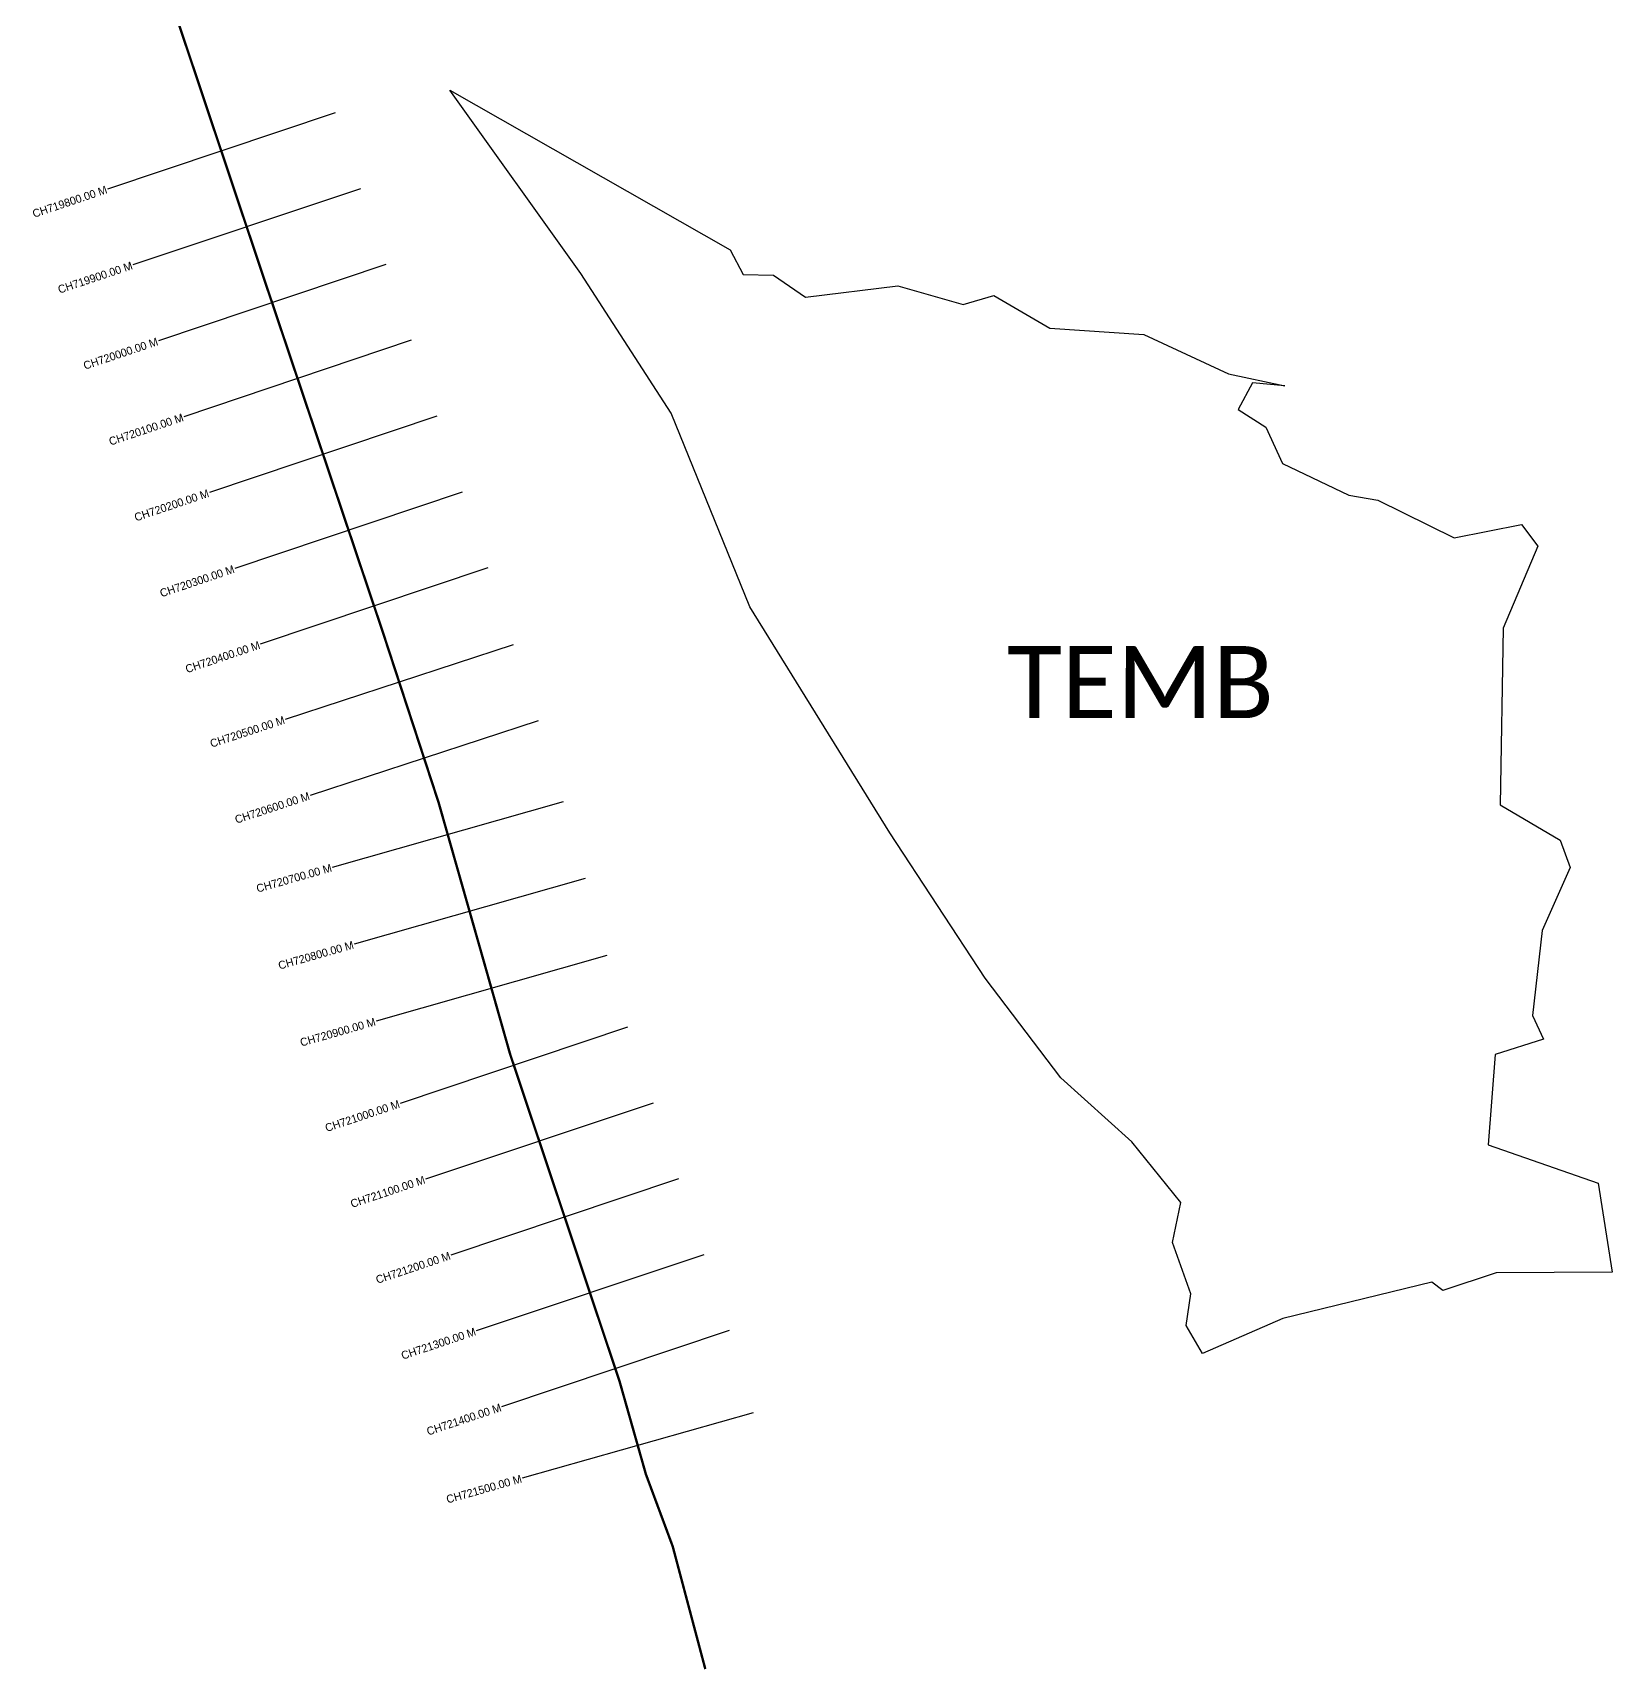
# Model space of a CAD drawing. Header units: metres. Extents: x 355286 to 357838, y 1743664 to 1747757.
# Drawn here: x 355864 to 357838, y 1743664 to 1745711 of the extents above; entities that cross this region are included whole.
import ezdxf
from ezdxf.enums import TextEntityAlignment as Align

# ---------------------------------------------------------------- set-up
doc = ezdxf.new("R2010")
doc.units = ezdxf.units.M
for name, color, linetype in [('CS', 134, 'Continuous'), ('CSMark', 6, 'Continuous'), ('NATURALLY PROTECTED', 3, 'Continuous'), ('VILLAGE NAME', 250, 'Continuous')]:
    doc.layers.add(name, color=color, linetype=linetype)

msp = doc.modelspace()

# ---------------------------------------------------------------- linework, layer by layer
at = {"color": 6}
for points in [[(357064.8, 1745382.3), (357134.9, 1745341.6), (357252.5, 1745333.4), (357358.1, 1745284.4), (357428.7, 1745269.4), (357388.2, 1745273.3), (357370.3, 1745240), (357404.8, 1745217.8), (357425.6, 1745172.5), (357508.7, 1745132.7), (357545, 1745126.5), (357640.4, 1745079.3), (357724.4, 1745096.2), (357745.1, 1745069), (357701.5, 1744966.6), (357698, 1744745.6), (357773, 1744701.6), (357785.3, 1744667.4), (357750.5, 1744588.8), (357738.3, 1744482.5), (357752, 1744453), (357691.6, 1744433.6), (357682.9, 1744320.7), (357820.3, 1744273.1), (357838, 1744161.9), (357693, 1744161), (357626.4, 1744138.6), (357612.3, 1744149.1), (357426.2, 1744103.7), (357325.8, 1744060.2), (357305.3, 1744095.2), (357311.3, 1744134.8), (357288.1, 1744198.9), (357298.8, 1744248.7), (357237.4, 1744324.4), (357148.8, 1744404.5), (357054.2, 1744529.3), (356934.9, 1744710.8), (356760, 1744993.4), (356661.7, 1745235.4), (356548.8, 1745409.6), (356385, 1745638.8), (356735.3, 1745439.5), (356751.8, 1745408.5), (356789.4, 1745407.6), (356829.7, 1745380), (356945, 1745394.4), (357026.7, 1745371.2)], [(357026.7, 1745371.2), (357064.8, 1745382.3)]]:
    msp.add_lwpolyline(points, dxfattribs=at)
at = {"layer": 'CS'}
for p, q in [((356241.5, 1745610.6), (355957, 1745515.3)), ((356273.2, 1745515.7), (355988.7, 1745420.5)), ((356304.9, 1745421.1), (356020.6, 1745325.5)), ((356336.8, 1745326.3), (356052.4, 1745230.7)), ((356368.6, 1745231.5), (356084.3, 1745135.9)), ((356400.5, 1745136.7), (356116.1, 1745041.1)), ((356432.4, 1745041.9), (356148, 1744946.4)), ((356464.1, 1744945.9), (356179, 1744852.5)), ((356495.3, 1744850.9), (356210.2, 1744757.5)), ((356526.6, 1744749.7), (356238, 1744667.6)), ((356553.9, 1744653.5), (356265.3, 1744571.5)), ((356581.2, 1744557.3), (356292.7, 1744475.3)), ((356607.2, 1744467.9), (356322.7, 1744372.7)), ((356638.9, 1744373.1), (356354.4, 1744277.9)), ((356670.7, 1744278.2), (356386.2, 1744183)), ((356702.4, 1744183.4), (356417.9, 1744088.2)), ((356734.1, 1744088.6), (356449.6, 1743993.4)), ((356764.2, 1743985.8), (356475.5, 1743904.1))]:
    msp.add_line(p, q, dxfattribs=at)
at = {"layer": 'NATURALLY PROTECTED', "const_width": 3, "flags": 128}
msp.add_lwpolyline([(356041.4, 1745735.7), (356154.2, 1745398.7), (356301.1, 1744961.8), (356371, 1744748.3), (356426, 1744555), (356460.3, 1744434.1), (356524.9, 1744241.2), (356597.2, 1744024.9), (356630, 1743909.2), (356663.5, 1743819.1), (356704.3, 1743665.7)], dxfattribs=at)

# ---------------------------------------------------------------- texts
at = {"layer": 'CSMark'}
for s, rotation, p in [('CH719800.00 M', 18.509, (355956, 1745515)), ('CH719900.00 M', 18.509, (355987.8, 1745420.2)), ('CH720000.00 M', 18.5807, (356019.6, 1745325.2)), ('CH720100.00 M', 18.5807, (356051.5, 1745230.4)), ('CH720200.00 M', 18.5807, (356083.3, 1745135.6)), ('CH720300.00 M', 18.5807, (356115.2, 1745040.8)), ('CH720400.00 M', 18.5807, (356147.1, 1744946)), ('CH720500.00 M', 18.1375, (356178.1, 1744852.2)), ('CH720600.00 M', 18.1375, (356209.2, 1744757.2)), ('CH720700.00 M', 15.8705, (356237, 1744667.4)), ('CH720800.00 M', 15.8705, (356264.4, 1744571.2)), ('CH720900.00 M', 15.8705, (356291.7, 1744475)), ('CH721000.00 M', 18.4986, (356321.8, 1744372.4)), ('CH721100.00 M', 18.4986, (356353.5, 1744277.6)), ('CH721200.00 M', 18.4986, (356385.2, 1744182.7)), ('CH721300.00 M', 18.4986, (356416.9, 1744087.9)), ('CH721400.00 M', 18.4986, (356448.7, 1743993.1)), ('CH721500.00 M', 15.7926, (356474.5, 1743903.9))]:
    msp.add_text(s, height=10, rotation=rotation, dxfattribs=at).set_placement(p, align=Align.MIDDLE_RIGHT)
at = {"layer": 'VILLAGE NAME', "insert": (357081.5, 1744944.3), "char_height": 90.109, "attachment_point": 1, "rotation": 359.9793}
msp.add_mtext_dynamic_manual_height_columns('{\\fCalibri|b0|i0|c0|p34;TEMB}', width=889.174, gutter_width=450.5, heights=[0], dxfattribs=at)

doc.saveas('drawing.dxf')
